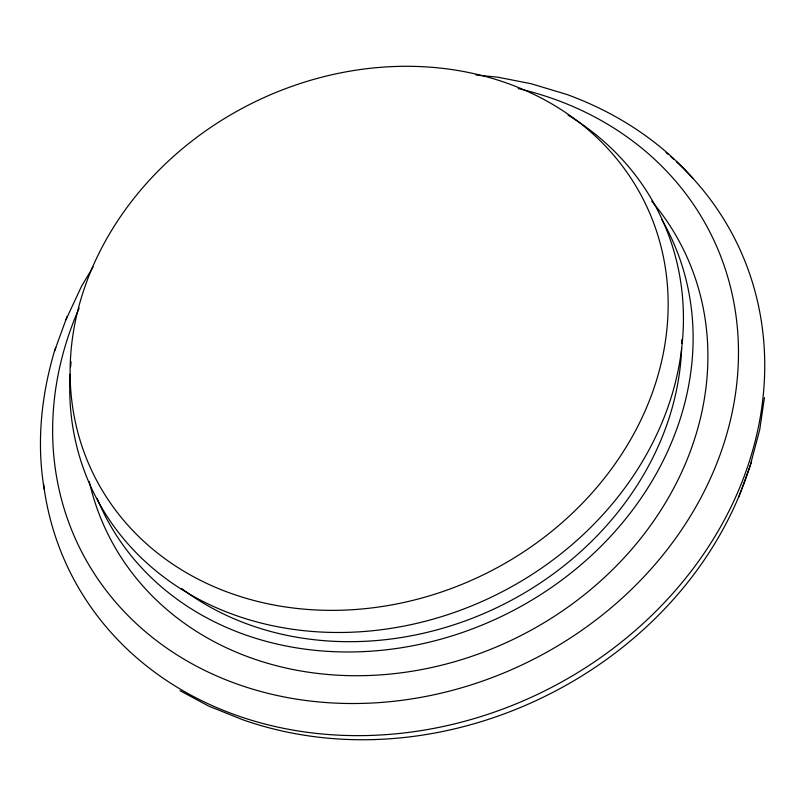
<?xml version="1.0" encoding="UTF-8"?>
<svg xmlns="http://www.w3.org/2000/svg" width="806" height="806" viewBox="0 0 806 806"><rect width="100%" height="100%" fill="white"/><g stroke="black" fill="none" stroke-linecap="round" stroke-linejoin="round"><path stroke-width="1.21" d="M764.431 397.61L759.705 429.81L750.205 465.566C686.722 668.053 443.34 789.82 243.12 719.879L208.754 706.127L180.05 690.692M55.795 347.547L54.435 351.285C41.237 395.907 36.33 443.481 44.3 489.514M65.921 319.77L81.718 285.918L93.043 267.058M738.84 496.768L751.565 461.818M54.435 351.285L67.16 316.345M475.953 75.018L497.876 77.205L531.013 83.703L566.648 94.403C614.635 111.792 659.026 139.942 692.908 178.348M681.795 339.578A303.761 259.552 -26.4 0 1 681.765 343.326M681.624 348.333A303.761 259.552 -26.4 0 1 497.645 607.261A303.761 259.552 -26.4 0 1 181.803 588.672M568.089 115.157A315.398 269.496 -26.4 0 1 502.632 591.544A315.398 269.496 -26.4 0 1 70.102 374.226M70.626 366.74A315.398 269.496 -26.4 0 1 71.089 361.753M661.756 219.544A315.398 269.496 -26.4 0 1 505.322 614.575A315.398 269.496 -26.4 0 1 97.052 498.269M651.722 201.188A321.02 274.292 -26.4 0 1 518.067 637.002A321.02 274.292 -26.4 0 1 89.264 481.514M676.415 161.724A371.798 317.685 -26.4 0 1 548.07 689.19A371.798 317.685 -26.4 0 1 43.504 483.681M666.078 152.576A371.798 317.685 -26.4 0 1 667.993 154.208M670.844 156.676A371.798 317.685 -26.4 0 1 673.655 159.185M518.228 88.579A352.454 301.152 -26.4 0 1 714.539 468.951A352.454 301.152 -26.4 0 1 266.494 692.979A352.454 301.152 -26.4 0 1 79.159 308.124M308.023 609.477A307.338 262.605 -26.4 0 0 653.182 221.731A307.338 262.605 -26.4 0 0 146.188 183.768A307.338 262.605 -26.4 0 0 308.023 609.477"/></g></svg>
